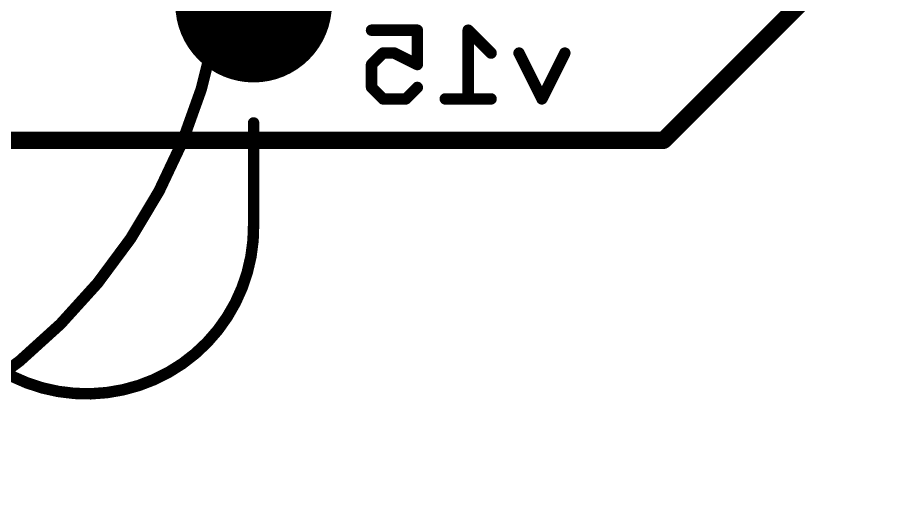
# Model space of a CAD drawing. Extents: x -6.3 to 44.5, y -10.2 to 43.3.
# Drawn here: x 27.89 to 43.33, y -6.29 to 2.18 of the extents above; entities that cross this region are included whole.
import ezdxf

# ---------------------------------------------------------------- set-up
doc = ezdxf.new("R2010")
doc.units = 0
for name, color, linetype in [('16', 132, 'CONTINUOUS'), ('17', 110, 'CONTINUOUS'), ('20', 53, 'CONTINUOUS'), ('21', 41, 'CONTINUOUS'), ('51', 53, 'CONTINUOUS')]:
    doc.layers.add(name, color=color, linetype=linetype)

# ---------------------------------------------------------------- blocks, each defined once
blk = doc.blocks.new('LONGP100')
at = {"const_width": 1}
blk.add_lwpolyline([(-0.5, 0), (0.5, 0)], dxfattribs=at)
at = {"const_width": 0.5}
for points in [[(-0.5, 0.25, 1), (-0.5, -0.25)], [(0.5, -0.25, 1), (0.5, 0.25)]]:
    blk.add_lwpolyline(points, format="xyb", dxfattribs=at)

msp = doc.modelspace()

# ---------------------------------------------------------------- linework, layer by layer
at = {"layer": '16', "const_width": 0.2032}
for points in [[(34.1845, 1.9568), (34.998, 1.9568)], [(34.998, 1.9568), (34.998, 1.3467)], [(36.3077, 1.5501), (35.9009, 1.9568)], [(35.9009, 1.9568), (35.9009, 0.7366)], [(34.3878, 1.5501), (34.1845, 1.3467)], [(34.5912, 1.5501), (34.3878, 1.5501)], [(34.998, 1.3467), (34.5912, 1.5501)], [(37.2107, 0.7366), (36.8039, 1.5501)], [(37.6174, 1.5501), (37.2107, 0.7366)], [(34.1845, 1.3467), (34.1845, 0.94)], [(34.1845, 0.94), (34.3878, 0.7366)], [(34.7946, 0.7366), (34.998, 0.94)], [(34.3878, 0.7366), (34.7946, 0.7366)], [(36.3077, 0.7366), (35.4942, 0.7366)]]:
    msp.add_lwpolyline(points, dxfattribs=at)
at = {"layer": '16', "const_width": 0.1016}
for points in [[(34.1845, 2.0076, 1), (34.1845, 1.906)], [(35.0488, 1.9568, 1), (34.9472, 1.9568)], [(34.998, 1.906, 1), (34.998, 2.0076)], [(35.9368, 1.9928, 1), (35.865, 1.9209)], [(35.9517, 1.9568, 1), (35.8501, 1.9568)], [(34.3878, 1.6009, 1), (34.3878, 1.4993)], [(34.4238, 1.5142, 1), (34.3519, 1.586)], [(34.6139, 1.5955, 1), (34.5685, 1.5047)], [(34.5912, 1.4993, 1), (34.5912, 1.6009)], [(36.2718, 1.5142, 1), (36.3436, 1.586)], [(36.8493, 1.5728, 1), (36.7585, 1.5274)], [(37.6628, 1.5274, 1), (37.572, 1.5728)], [(34.1485, 1.3826, 1), (34.2204, 1.3108)], [(34.2353, 1.3467, 1), (34.1337, 1.3467)], [(34.9472, 1.3467, 1), (35.0488, 1.3467)], [(34.9752, 1.3013, 1), (35.0207, 1.3922)], [(34.2204, 0.9759, 1), (34.1485, 0.9041)], [(34.1337, 0.94, 1), (34.2353, 0.94)], [(35.0339, 0.9041, 1), (34.962, 0.9759)], [(34.3878, 0.7874, 1), (34.3878, 0.6858)], [(34.3519, 0.7007, 1), (34.4238, 0.7725)], [(34.7587, 0.7725, 1), (34.8305, 0.7007)], [(34.7946, 0.6858, 1), (34.7946, 0.7874)], [(35.4942, 0.7874, 1), (35.4942, 0.6858)], [(35.8501, 0.7366, 1), (35.9517, 0.7366)], [(36.3077, 0.6858, 1), (36.3077, 0.7874)], [(37.1652, 0.7593, 1), (37.2561, 0.7139)], [(37.1652, 0.7139, 1), (37.2561, 0.7593)]]:
    msp.add_lwpolyline(points, format="xyb", dxfattribs=at)
at = {"layer": '20', "const_width": 0.3048}
for points in [[(39.37, 0), (43.18, 3.81)], [(3.81, 0), (39.37, 0)]]:
    msp.add_lwpolyline(points, dxfattribs=at)
at = {"layer": '20', "const_width": 0.1524}
for points in [[(39.3161, 0.0539, 1), (39.4239, -0.0539)], [(39.37, -0.0762, 1), (39.37, 0.0762)]]:
    msp.add_lwpolyline(points, format="xyb", dxfattribs=at)
at = {"layer": '21', "const_width": 0.2032}
msp.add_lwpolyline([(32.09, -1.49), (32.09, 0.31)], dxfattribs=at)
at = {"layer": '21'}
for points, const_width in [([(32.1408, 0.31, 1), (32.0392, 0.31)], 0.1016), ([(26.89, -3.49, 0.6978), (32.09, -1.49)], 0.2032), ([(32.1408, -1.4892, 1), (32.0392, -1.4908)], 0.1016), ([(32.0392, -1.49, 1), (32.1408, -1.49)], 0.1016)]:
    msp.add_lwpolyline(points, format="xyb", dxfattribs=dict(at, const_width=const_width))
at = {"layer": '51', "const_width": 0.2032}
msp.add_lwpolyline([(21.59, -6.19, 1), (21.59, 13.81, 1), (21.59, -6.19)], format="xyb", dxfattribs=at)

# ---------------------------------------------------------------- block references
at = {"layer": '17', "xscale": 2.7813, "yscale": 2.7813, "rotation": 270}
msp.add_blockref('LONGP100', (32.09, 3.81), dxfattribs=at)
msp.add_blockref('LONGP100', (32.09, 3.81), dxfattribs=at)

doc.saveas('drawing.dxf')
